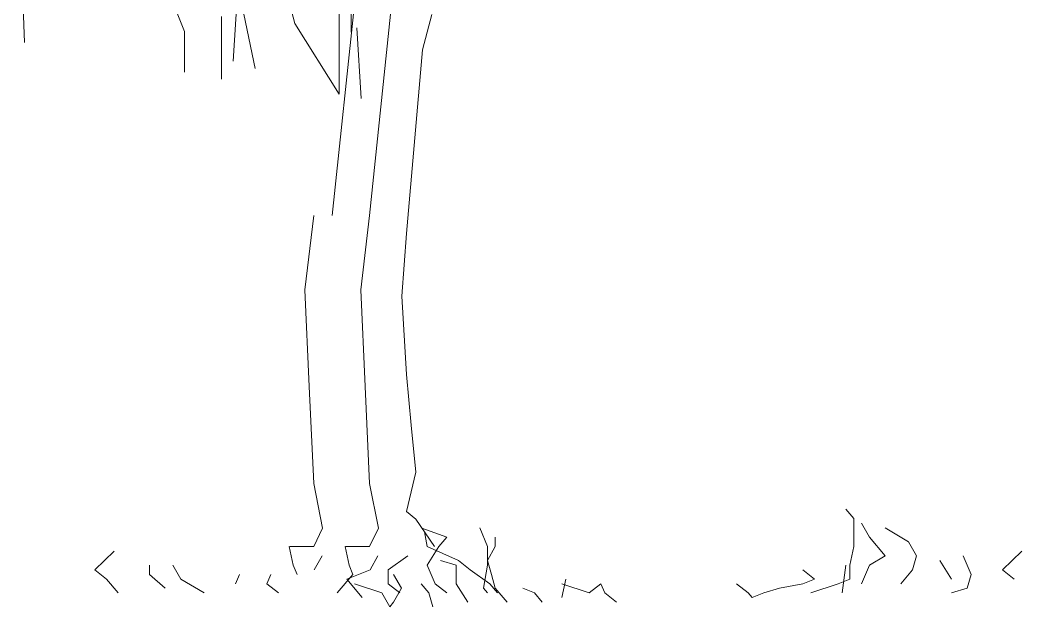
# Model space of a CAD drawing. Header units: millimetres. Extents: x -13324 to 13450, y -2140 to 8293.
# Drawn here: x -2638.2 to -2463.8, y 4611.4 to 4713.5 of the extents above; entities that cross this region are included whole.
import ezdxf

# ---------------------------------------------------------------- set-up
doc = ezdxf.new("R2010")
doc.units = ezdxf.units.MM
doc.header["$MEASUREMENT"] = 0
doc.layers.add('AS_3_6_018', color=92, linetype='Continuous', lineweight=9)

msp = doc.modelspace()

# ---------------------------------------------------------------- linework, layer by layer
at = {"layer": 'AS_3_6_018'}
for p, q in [((-2637.471, 4709.624), (-2638.242, 4731.639)), ((-2580.58, 4711.451), (-2580.58, 4730.876)), ((-2590.411, 4712.95), (-2593.494, 4724.605)), ((-2583.879, 4679.504), (-2579.165, 4724.611)), ((-2577.396, 4679.504), (-2572.682, 4724.611)), ((-2582.703, 4722.015), (-2582.703, 4700.648)), ((-2609.63, 4711.567), (-2612.714, 4719.337)), ((-2600.381, 4719.984), (-2597.297, 4705.092)), ((-2601.151, 4706.387), (-2600.381, 4718.042)), ((-2603.15, 4703.238), (-2603.15, 4714.135)), ((-2568.194, 4708.361), (-2566.573, 4714.49)), ((-2609.63, 4704.445), (-2609.63, 4711.567)), ((-2582.703, 4700.648), (-2590.411, 4712.95)), ((-2578.849, 4699.912), (-2579.62, 4712.214)), ((-2570.956, 4676.362), (-2568.194, 4708.361)), ((-2588.662, 4666.554), (-2587.121, 4679.504)), ((-2578.938, 4666.554), (-2577.396, 4679.504)), ((-2571.766, 4665.465), (-2570.956, 4676.362)), ((-2587.891, 4649.72), (-2588.662, 4666.554)), ((-2578.167, 4649.72), (-2578.938, 4666.554)), ((-2570.956, 4651.844), (-2571.766, 4665.465)), ((-2570.145, 4642.991), (-2570.956, 4651.844)), ((-2587.121, 4632.885), (-2587.891, 4649.72)), ((-2577.396, 4632.885), (-2578.167, 4649.72)), ((-2569.334, 4634.818), (-2570.145, 4642.991)), ((-2570.956, 4628.007), (-2569.334, 4634.818)), ((-2585.579, 4625.115), (-2587.121, 4632.885)), ((-2575.854, 4625.115), (-2577.396, 4632.885)), ((-2569.334, 4626.645), (-2570.956, 4628.007)), ((-2493.096, 4626.775), (-2494.459, 4628.396)), ((-2566.091, 4621.878), (-2569.334, 4626.645)), ((-2493.096, 4621.91), (-2493.096, 4626.775)), ((-2490.372, 4623.532), (-2491.734, 4625.964)), ((-2587.121, 4621.878), (-2585.579, 4625.115)), ((-2577.396, 4621.878), (-2575.854, 4625.115)), ((-2568.289, 4625.093), (-2563.944, 4623.532)), ((-2567.844, 4624.442), (-2567.35, 4621.91)), ((-2558.22, 4625.153), (-2556.858, 4621.91)), ((-2487.648, 4625.153), (-2483.562, 4622.721)), ((-2563.944, 4623.532), (-2565.307, 4621.91)), ((-2555.496, 4621.91), (-2555.496, 4623.532)), ((-2487.648, 4620.289), (-2490.372, 4623.532)), ((-2483.562, 4622.721), (-2482.2, 4620.289)), ((-2621.834, 4621.099), (-2625.239, 4617.856)), ((-2590.695, 4618.667), (-2591.376, 4621.91)), ((-2591.284, 4621.878), (-2587.121, 4621.878)), ((-2580.971, 4618.667), (-2581.652, 4621.91)), ((-2581.56, 4621.878), (-2577.396, 4621.878)), ((-2565.307, 4621.91), (-2567.35, 4618.667)), ((-2567.35, 4621.91), (-2561.901, 4619.478)), ((-2556.858, 4621.91), (-2556.858, 4618.667)), ((-2556.858, 4619.478), (-2555.496, 4621.91)), ((-2493.777, 4618.667), (-2493.096, 4621.91)), ((-2463.811, 4621.099), (-2467.216, 4617.856)), ((-2587.014, 4617.856), (-2585.652, 4620.289)), ((-2577.29, 4617.856), (-2575.928, 4620.289)), ((-2574.16, 4617.856), (-2570.755, 4620.289)), ((-2562.306, 4618.667), (-2565.031, 4619.478)), ((-2561.901, 4619.478), (-2559.858, 4617.856)), ((-2556.177, 4617.045), (-2556.858, 4619.478)), ((-2490.372, 4618.667), (-2487.648, 4620.289)), ((-2482.2, 4620.289), (-2482.881, 4617.856)), ((-2476.07, 4616.235), (-2478.113, 4619.478)), ((-2472.665, 4617.045), (-2474.027, 4620.289)), ((-2625.239, 4617.856), (-2623.196, 4616.235)), ((-2615.705, 4617.045), (-2615.705, 4618.667)), ((-2611.618, 4618.667), (-2610.256, 4616.235)), ((-2590.014, 4617.045), (-2590.695, 4618.667)), ((-2581.376, 4616.235), (-2577.29, 4617.856)), ((-2580.29, 4617.045), (-2580.971, 4618.667)), ((-2574.16, 4615.424), (-2574.16, 4617.856)), ((-2567.35, 4618.667), (-2565.988, 4615.424)), ((-2562.306, 4615.424), (-2562.306, 4618.667)), ((-2559.858, 4617.856), (-2556.453, 4615.424)), ((-2556.858, 4618.667), (-2557.539, 4614.613)), ((-2499.907, 4616.235), (-2501.95, 4617.856)), ((-2494.459, 4618.667), (-2495.14, 4613.802)), ((-2493.777, 4616.235), (-2493.777, 4618.667)), ((-2491.734, 4615.424), (-2490.372, 4618.667)), ((-2482.881, 4617.856), (-2484.924, 4615.424)), ((-2467.216, 4617.856), (-2465.173, 4616.235)), ((-2623.196, 4616.235), (-2621.153, 4613.802)), ((-2612.98, 4614.613), (-2615.705, 4617.045)), ((-2610.256, 4616.235), (-2606.17, 4613.802)), ((-2600.721, 4615.424), (-2600.04, 4617.045)), ((-2594.592, 4617.045), (-2595.273, 4615.424)), ((-2583.014, 4613.802), (-2580.29, 4617.045)), ((-2578.652, 4612.992), (-2581.376, 4616.235)), ((-2571.841, 4614.613), (-2573.203, 4617.045)), ((-2555.496, 4614.613), (-2556.177, 4617.045)), ((-2543.918, 4612.992), (-2543.237, 4616.235)), ((-2501.95, 4615.424), (-2499.907, 4616.235)), ((-2495.821, 4615.424), (-2493.777, 4616.235)), ((-2473.346, 4614.613), (-2472.665, 4617.045)), ((-2595.273, 4615.424), (-2593.23, 4613.802)), ((-2580.014, 4615.424), (-2575.246, 4613.802)), ((-2575.246, 4613.802), (-2573.884, 4611.37)), ((-2572.117, 4613.802), (-2574.16, 4615.424)), ((-2573.203, 4612.181), (-2571.841, 4614.613)), ((-2568.436, 4615.424), (-2567.074, 4613.802)), ((-2567.074, 4613.802), (-2566.393, 4611.37)), ((-2565.988, 4615.424), (-2563.944, 4613.802)), ((-2563.944, 4613.802), (-2563.944, 4613.802)), ((-2560.263, 4612.181), (-2562.306, 4615.424)), ((-2557.539, 4614.613), (-2556.858, 4613.802)), ((-2556.453, 4615.424), (-2555.091, 4613.802)), ((-2553.453, 4612.181), (-2555.496, 4614.613)), ((-2550.729, 4614.613), (-2548.685, 4613.802)), ((-2548.685, 4613.802), (-2547.323, 4612.181)), ((-2543.918, 4615.424), (-2539.151, 4613.802)), ((-2539.151, 4613.802), (-2537.107, 4615.424)), ((-2537.107, 4615.424), (-2536.426, 4613.802)), ((-2536.426, 4613.802), (-2534.383, 4612.181)), ((-2513.528, 4615.424), (-2511.485, 4613.802)), ((-2511.485, 4613.802), (-2510.804, 4612.992)), ((-2510.804, 4612.992), (-2508.761, 4613.802)), ((-2508.761, 4613.802), (-2506.036, 4614.613)), ((-2506.036, 4614.613), (-2501.95, 4615.424)), ((-2500.588, 4613.802), (-2495.821, 4615.424)), ((-2476.07, 4613.802), (-2473.346, 4614.613)), ((-2573.884, 4611.37), (-2573.203, 4612.181))]:
    msp.add_line(p, q, dxfattribs=at)

doc.saveas('drawing.dxf')
